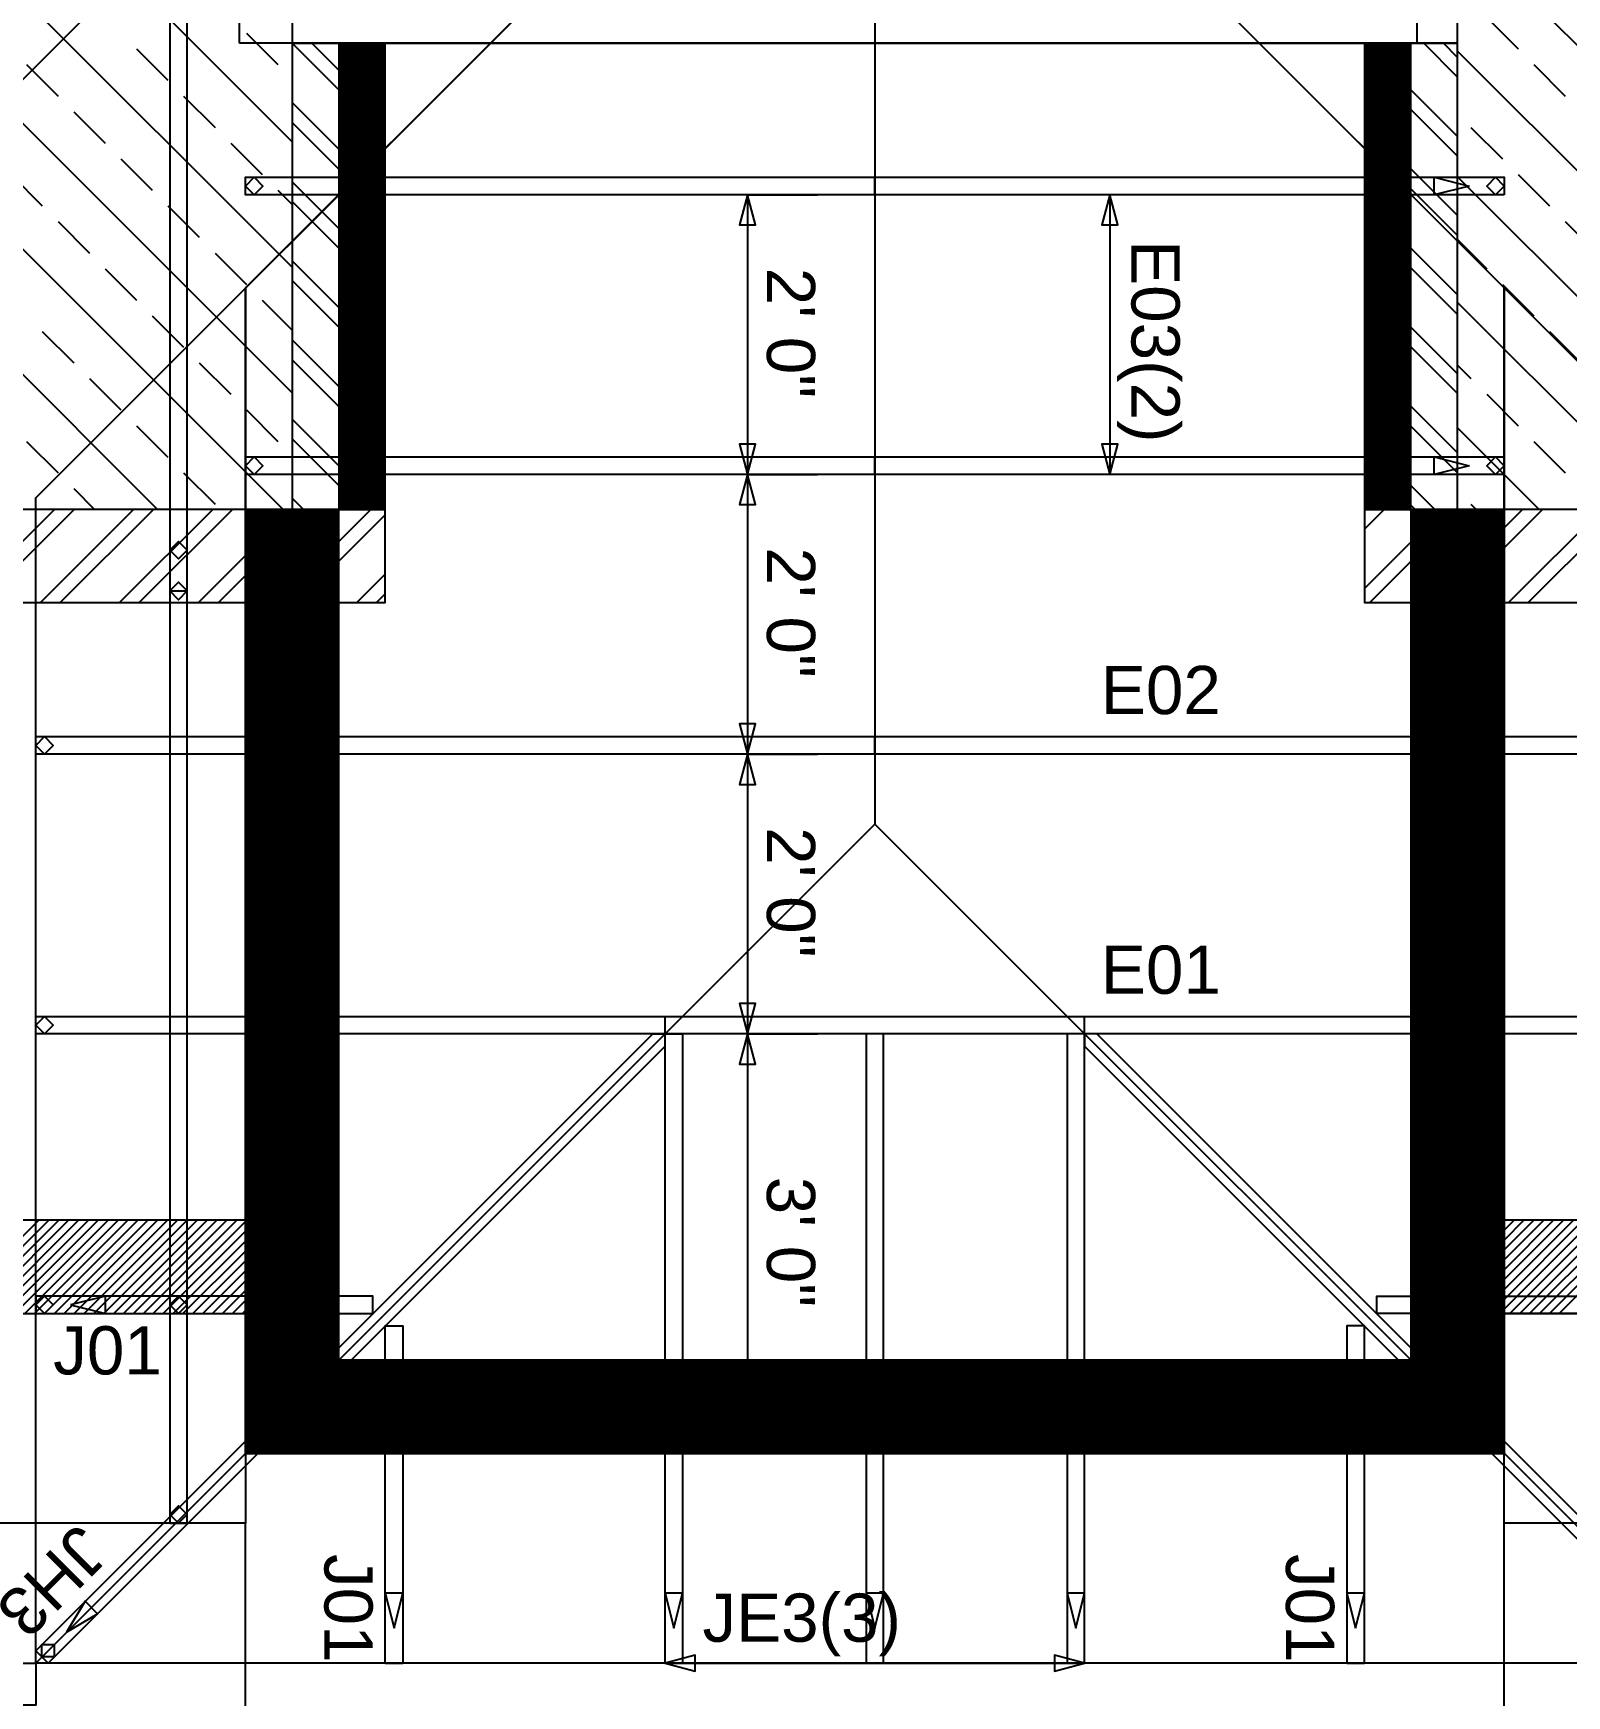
# Model space of a CAD drawing. Header units: inches. Extents: x -25328 to 8149, y -5530 to 4336.
# Drawn here: x 1346.8 to 1478.4, y 2535.3 to 2677.9 of the extents above; entities that cross this region are included whole.
import ezdxf

# ---------------------------------------------------------------- set-up
doc = ezdxf.new("R2010")
doc.units = ezdxf.units.IN
doc.header["$LTSCALE"] = 16
doc.header["$MEASUREMENT"] = 0
for name, color, linetype in [('1st_Floor_Labels_Engineering_Mem', 7, 'CONTINUOUS'), ('1st_Floor_Objects_Dimensions', 7, 'CONTINUOUS'), ('1st_Floor_Objects_Non-Associativ', 7, 'CONTINUOUS'), ('1st_Floor_Objects_Planes', 7, 'CONTINUOUS'), ('1st_Floor_Objects_Roof_Framing', 40, 'CONTINUOUS'), ('1st_Floor_Objects_Roof_Truss', 40, 'CONTINUOUS'), ('1st_Floor_Objects_Roof_Truss_Pro', 7, 'CONTINUOUS'), ('1st_Floor_Objects_Walls', 7, 'CONTINUOUS')]:
    doc.layers.add(name, color=color, linetype=linetype)
doc.styles.add('ARIAL', font='arial.ttf', dxfattribs={"height": 13.333333})

msp = doc.modelspace()

# ---------------------------------------------------------------- linework, layer by layer
at = {"layer": '1st_Floor_Labels_Engineering_Mem', "color": 7}
for p, q in [((1439.21767894, 2664.08615618), (1439.21767894, 2640.08615618)), ((1401.05625621, 2538.08615618), (1437.05634776, 2538.08617907))]:
    msp.add_line(p, q, dxfattribs=at)
for points in [[(1439.21767894, 2664.08615618), (1438.52315989, 2661.4942525), (1439.91219798, 2661.4942525), (1439.21767894, 2664.08615618)], [(1439.21767894, 2640.08615618), (1439.91219798, 2642.67805987), (1438.52315989, 2642.67805987), (1439.21767894, 2640.08615618)], [(1401.05625621, 2538.08615618), (1403.64815989, 2537.39166003), (1403.64815989, 2538.78065234), (1401.05625621, 2538.08615618)], [(1437.05634776, 2538.08617907), (1434.46444407, 2538.78067523), (1434.46444407, 2537.39168292), (1437.05634776, 2538.08617907)]]:
    msp.add_lwpolyline(points, close=True, dxfattribs=at).dxf.unprotected_set("ltscale", 0)
at = {"layer": '1st_Floor_Objects_Dimensions', "color": 7}
for p, q in [((1408.1250886, 2664.08615618), (1402.1250886, 2664.08615618)), ((1408.1250886, 2664.08615618), (1414.1250886, 2664.08615618)), ((1408.1250886, 2664.08615618), (1408.1250886, 2640.08615618)), ((1408.1250886, 2640.08615618), (1402.1250886, 2640.08615618)), ((1408.1250886, 2640.08615618), (1402.1250886, 2640.08615618)), ((1408.1250886, 2640.08615618), (1414.1250886, 2640.08615618)), ((1408.1250886, 2640.08615618), (1408.1250886, 2616.08615618)), ((1408.1250886, 2640.08615618), (1414.1250886, 2640.08615618)), ((1408.1250886, 2616.08615618), (1402.1250886, 2616.08615618)), ((1408.1250886, 2616.08615618), (1402.1250886, 2616.08615618)), ((1408.1250886, 2616.08615618), (1414.1250886, 2616.08615618)), ((1408.1250886, 2616.08615618), (1408.1250886, 2592.08615618)), ((1408.1250886, 2616.08615618), (1414.1250886, 2616.08615618)), ((1408.1250886, 2592.08615618), (1402.1250886, 2592.08615618)), ((1408.1250886, 2592.08615618), (1402.1250886, 2592.08615618)), ((1408.1250886, 2592.08615618), (1414.12504283, 2592.08615618)), ((1408.1250886, 2592.08615618), (1408.1250886, 2556.08615618)), ((1408.1250886, 2592.08615618), (1414.1250886, 2592.08615618)), ((1408.1250886, 2556.08615618), (1402.1250886, 2556.08615618)), ((1408.1250886, 2556.08615618), (1414.12504283, 2556.08615618)), ((1365.05634776, 2479.05775958), (1365.05634776, 2550.08615618)), ((1365.05634776, 2479.05775958), (1365.05634776, 2550.08615618)), ((1473.05634776, 2479.05775958), (1473.05634776, 2550.08615618)), ((1473.05634776, 2479.05775958), (1473.05634776, 2550.08615618))]:
    msp.add_line(p, q, dxfattribs=at)
for points in [[(1408.1250886, 2664.08615618), (1407.43056956, 2661.4942525), (1408.81960765, 2661.4942525), (1408.1250886, 2664.08615618)], [(1408.1250886, 2640.08615618), (1408.81960765, 2642.67805987), (1407.43056956, 2642.67805987), (1408.1250886, 2640.08615618)], [(1408.1250886, 2640.08615618), (1407.43056956, 2637.4942525), (1408.81960765, 2637.4942525), (1408.1250886, 2640.08615618)], [(1408.1250886, 2616.08615618), (1408.81960765, 2618.67805987), (1407.43056956, 2618.67805987), (1408.1250886, 2616.08615618)], [(1408.1250886, 2616.08615618), (1407.43056956, 2613.4942525), (1408.81960765, 2613.4942525), (1408.1250886, 2616.08615618)], [(1408.1250886, 2592.08615618), (1408.81960765, 2594.67805987), (1407.43056956, 2594.67805987), (1408.1250886, 2592.08615618)], [(1408.1250886, 2592.08615618), (1407.43056956, 2589.4942525), (1408.81960765, 2589.4942525), (1408.1250886, 2592.08615618)], [(1408.1250886, 2556.08615618), (1408.81960765, 2558.67805987), (1407.43056956, 2558.67805987), (1408.1250886, 2556.08615618)]]:
    msp.add_lwpolyline(points, close=True, dxfattribs=at).dxf.unprotected_set("ltscale", 0)
at = {"layer": '1st_Floor_Objects_Non-Associativ', "color": 7}
for p, q in [((1344.99856273, 2692.69693499), (1369.05628672, 2668.63921099)), ((1469.05631724, 2687.1786397), (1519.14893809, 2637.08597308)), ((1344.99856273, 2681.92072039), (1369.05628672, 2657.86299639)), ((1471.55419627, 2679.29256182), (1474.24827281, 2676.59848528)), ((1365.13755503, 2677.94614153), (1367.83163157, 2675.252065)), ((1355.70821849, 2676.59917193), (1358.40229502, 2673.90509539)), ((1469.05627147, 2676.40228778), (1508.37258616, 2637.08601885)), ((1346.27892772, 2675.25215655), (1348.97300425, 2672.55808001)), ((1475.59533397, 2675.25142413), (1478.2894105, 2672.55734759)), ((1359.74935618, 2672.55803424), (1362.44343272, 2669.8639577)), ((1344.99856273, 2671.14432269), (1369.05628672, 2647.08659869)), ((1350.32006541, 2671.21101885), (1353.01414195, 2668.51694232)), ((1470.20713511, 2669.86322528), (1472.90121165, 2667.16914874)), ((1363.79049388, 2668.51689654), (1366.48457042, 2665.82282)), ((1354.36120311, 2667.16988116), (1357.05527964, 2664.47580462)), ((1344.99856273, 2665.75621539), (1347.6259431, 2663.12883502)), ((1469.05631724, 2665.62598162), (1497.59628001, 2637.08601885)), ((1474.24827281, 2665.82208758), (1476.94234935, 2663.12801104)), ((1367.83163157, 2664.47575884), (1369.05628672, 2663.25110369)), ((1342.66511241, 2662.70155841), (1368.28051463, 2637.08615618)), ((1358.4023408, 2663.12874346), (1361.09641734, 2660.43466693)), ((1348.97300425, 2661.78177386), (1351.66708079, 2659.08769732)), ((1478.2894105, 2661.78094988), (1480.98348704, 2659.08687335)), ((1334.55619517, 2660.03407794), (1357.50411692, 2637.08615618)), ((1469.05631724, 2660.23782855), (1471.55415049, 2657.73999529)), ((1353.01414195, 2657.74063616), (1355.70821849, 2655.04655963)), ((1362.4434785, 2659.08760577), (1365.13755503, 2656.39352923)), ((1472.90121165, 2656.39293414), (1475.59528819, 2653.6988576)), ((1366.48461619, 2655.04646807), (1369.05628672, 2652.47479754)), ((1357.05527964, 2653.69949847), (1359.74935618, 2651.00542193)), ((1469.05631724, 2654.84962969), (1486.81988231, 2637.08606463)), ((1347.6259431, 2652.35252886), (1350.32001963, 2649.65845233)), ((1476.94234935, 2652.35179644), (1479.63642588, 2649.6577199)), ((1361.09641734, 2649.65836077), (1363.79049388, 2646.96428424)), ((1469.05631724, 2649.46152239), (1470.20713511, 2648.31070452)), ((1351.66708079, 2648.31139117), (1354.36115733, 2645.61731463)), ((1471.55419627, 2646.96364337), (1474.24827281, 2644.26956683)), ((1365.13755503, 2645.61722308), (1367.83163157, 2642.92314654)), ((1355.70821849, 2644.27025347), (1358.40229502, 2641.57617694)), ((1469.05631724, 2644.07341509), (1476.04357615, 2637.08611041)), ((1346.27892772, 2642.92323809), (1348.97300425, 2640.22916155)), ((1475.59533397, 2642.92250567), (1478.2894105, 2640.22842913)), ((1359.74935618, 2640.22911578), (1362.44343272, 2637.53503924)), ((1350.32006541, 2638.8821004), (1352.11600962, 2637.08615618)), ((1470.20713511, 2637.53439837), (1470.65542308, 2637.08611041))]:
    msp.add_line(p, q, dxfattribs=at)
msp.add_lwpolyline([(1572.52546397, 2637.08588153), (1469.05631724, 2637.08611041), (1469.05631724, 2783.08598834), (1371.47936717, 2783.08598834), (1369.05628672, 2779.08604937), (1369.05628672, 2637.08615618), (1334.55619517, 2637.08615618), (1334.55619517, 2662.70155841), (1344.99856273, 2662.70155841), (1344.99856273, 2753.1842702), (1266.51617137, 2753.1842702), (1266.51617137, 2662.70155841), (1334.55619517, 2662.70155841), (1334.55619517, 2637.0859273), (1242.55608836, 2637.08638507), (1242.55608836, 2779.08604937), (1296.55613414, 2779.08604937), (1296.55604258, 3057.0859273)], dxfattribs=at).dxf.unprotected_set("ltscale", 0)
at = {"layer": '1st_Floor_Objects_Planes', "color": 7}
for p, q in [((1364.5563325, 2677.08591204), (1364.5563325, 2828.58632403)), ((1465.55675975, 2828.58632403), (1465.55680552, 2677.08586627)), ((1465.55680552, 2677.08586627), (1364.5563325, 2677.08591204)), ((1365.05634776, 2556.08643084), (1365.05634776, 2656.08636981)), ((1473.05634776, 2656.0861867), (1473.05634776, 2556.08615618)), ((1590.05689708, 2568.08615618), (1473.05634776, 2568.08615618)), ((1473.05639354, 2556.08615618), (1365.05621043, 2556.08615618))]:
    msp.add_line(p, q, dxfattribs=at)
at = {"layer": '1st_Floor_Objects_Planes', "color": 210}
for p, q in [((1469.05631724, 2637.08583575), (1469.05631724, 2783.08598834)), ((1369.05628672, 2779.08604937), (1369.05628672, 2637.0859273)), ((1369.05628672, 2637.0859273), (1242.55608836, 2637.0859273)), ((1572.52546397, 2637.08588153), (1469.05631724, 2637.08583575))]:
    msp.add_line(p, q, dxfattribs=at)
at = {"layer": '1st_Floor_Objects_Planes', "color": 70}
for p, q in [((1222.05619517, 2550.08615618), (1415.05650035, 2743.08655291)), ((1415.05654612, 2743.08646136), (1222.05619517, 2550.08620196)), ((1347.05634776, 2638.08623248), (1419.05634776, 2710.0861867)), ((1419.05630198, 2710.08623248), (1365.05634776, 2656.0861867)), ((1473.05630198, 2656.08623248), (1419.05630198, 2710.08623248)), ((1491.05630198, 2638.0861867), (1419.05630198, 2710.0861867)), ((1419.05630198, 2710.0861867), (1419.05630198, 2610.08615618)), ((1419.05634776, 2710.0861867), (1419.05634776, 2610.08615618)), ((1365.05634776, 2656.0861867), (1365.05634776, 2550.08615618)), ((1473.05634776, 2550.08615618), (1473.05630198, 2656.08623248)), ((1347.05634776, 2538.08622485), (1347.05634776, 2638.08623248)), ((1347.05639354, 2538.08640795), (1347.05639354, 2638.08641558)), ((1347.05630198, 2538.08615618), (1419.05630198, 2610.08620196)), ((1419.05634776, 2610.08615618), (1347.05634776, 2538.08622485)), ((1419.05630198, 2610.08620196), (1491.05634776, 2538.08615618)), ((1419.05630198, 2610.08615618), (1491.05630198, 2538.08617907)), ((1365.05634776, 2550.08615618), (1222.05619517, 2550.08615618)), ((1608.05687419, 2550.08615618), (1473.05634776, 2550.08615618)), ((1608.05687419, 2550.08615618), (1473.05634776, 2550.08615618)), ((1491.05634776, 2538.08617907), (1347.05616465, 2538.08617907)), ((1491.05634776, 2538.08615618), (1347.05630198, 2538.08615618))]:
    msp.add_line(p, q, dxfattribs=at)
at = {"layer": '1st_Floor_Objects_Roof_Framing', "color": 40}
for points in [[(1365.05634776, 2664.83615618), (1365.80634776, 2665.58615618), (1366.55634776, 2664.83615618), (1365.80634776, 2664.08615618)], [(1375.0563325, 2665.58615618), (1374.3063325, 2664.83615618), (1375.0563325, 2664.08615618), (1375.8063325, 2664.83615618)], [(1463.05631724, 2665.58615618), (1462.30631724, 2664.83615618), (1463.05631724, 2664.08615618), (1463.80631724, 2664.83615618)], [(1470.05625621, 2664.83615618), (1467.05625621, 2664.08615618), (1467.05625621, 2665.58615618)], [(1473.05625621, 2664.83615618), (1472.30625621, 2665.58615618), (1471.55625621, 2664.83615618), (1472.30625621, 2664.08615618)], [(1365.05634776, 2640.83615618), (1365.80634776, 2641.58615618), (1366.55634776, 2640.83615618), (1365.80634776, 2640.08615618)], [(1375.0563325, 2641.58615618), (1374.3063325, 2640.83615618), (1375.0563325, 2640.08615618), (1375.8063325, 2640.83615618)], [(1463.05631724, 2641.58615618), (1462.30631724, 2640.83615618), (1463.05631724, 2640.08615618), (1463.80631724, 2640.83615618)], [(1470.05630198, 2640.83615618), (1467.05630198, 2640.08615618), (1467.05630198, 2641.58615618)], [(1473.05630198, 2640.83615618), (1472.30630198, 2641.58615618), (1471.55630198, 2640.83615618), (1472.30630198, 2640.08615618)], [(1358.55624095, 2633.58591204), (1359.30624095, 2634.33591204), (1360.05624095, 2633.58591204), (1359.30624095, 2632.83591204)], [(1358.55624095, 2630.08589678), (1359.30624095, 2630.83589678), (1360.05624095, 2630.08589678), (1359.30624095, 2629.33589678)], [(1347.05639354, 2616.83615618), (1347.80639354, 2617.58615618), (1348.55639354, 2616.83615618), (1347.80639354, 2616.08615618)], [(1365.05634776, 2616.83615618), (1365.80634776, 2617.58615618), (1366.55634776, 2616.83615618), (1365.80634776, 2616.08615618)], [(1473.05634776, 2616.83615618), (1472.30634776, 2617.58615618), (1471.55634776, 2616.83615618), (1472.30634776, 2616.08615618)], [(1347.05639354, 2592.83615618), (1347.80639354, 2593.58615618), (1348.55639354, 2592.83615618), (1347.80639354, 2592.08615618)], [(1347.05639354, 2568.83615618), (1347.80639354, 2569.58615618), (1348.55639354, 2568.83615618), (1347.80639354, 2568.08615618)], [(1350.05639354, 2568.83615618), (1353.05639354, 2568.08615618), (1353.05639354, 2569.58615618)], [(1359.30624095, 2568.08615618), (1358.55624095, 2568.83615618), (1359.30624095, 2569.58615618), (1360.05624095, 2568.83615618)], [(1359.30624095, 2550.08615618), (1358.55624095, 2550.83615618), (1359.30624095, 2551.58615618), (1360.05624095, 2550.83615618)], [(1377.80634776, 2541.08617907), (1378.55634776, 2544.08617907), (1377.05634776, 2544.08617907)], [(1401.80625621, 2541.08617907), (1402.55625621, 2544.08617907), (1401.05625621, 2544.08617907)], [(1419.05630198, 2541.08617907), (1419.80630198, 2544.08617907), (1418.30630198, 2544.08617907)], [(1436.30634776, 2541.08617907), (1437.05634776, 2544.08617907), (1435.55634776, 2544.08617907)], [(1460.30634776, 2541.08617907), (1461.05634776, 2544.08617907), (1459.55634776, 2544.08617907)], [(1349.70808116, 2540.73802691), (1352.359723, 2542.32905322), (1351.2990388, 2543.38973742)], [(1347.58666697, 2538.61670428), (1347.58666697, 2539.67734271), (1348.6473054, 2539.67729693), (1348.64735118, 2538.6166585)], [(1347.05634776, 2538.08615618), (1347.05634776, 2534.48616534), (1343.45635691, 2534.48616534), (1343.45635691, 2538.08615618)]]:
    msp.add_lwpolyline(points, close=True, dxfattribs=at).dxf.unprotected_set("ltscale", 0)
at = {"layer": '1st_Floor_Objects_Roof_Truss', "color": 40}
for p, q in [((1365.05634776, 2664.08615618), (1365.05634776, 2665.58615618)), ((1419.05634776, 2664.08615618), (1419.05634776, 2665.58615618)), ((1419.05634776, 2664.08615618), (1419.05634776, 2665.58615618)), ((1365.05634776, 2640.08615618), (1365.05634776, 2641.58615618)), ((1419.05634776, 2640.08615618), (1419.05634776, 2641.58615618)), ((1419.05634776, 2640.08615618), (1419.05634776, 2641.58615618)), ((1358.55624095, 2630.08589678), (1360.05624095, 2630.08589678)), ((1358.55624095, 2630.08589678), (1360.05624095, 2630.08589678)), ((1358.55624095, 2630.08589678), (1360.05624095, 2630.08589678)), ((1358.55624095, 2630.08589678), (1360.05624095, 2630.08589678)), ((1365.05634776, 2616.08615618), (1365.05634776, 2617.58615618)), ((1419.05634776, 2616.08615618), (1419.05634776, 2617.58615618)), ((1419.05634776, 2616.08615618), (1419.05634776, 2617.58615618)), ((1365.05634776, 2592.08615618), (1365.05634776, 2593.58615618)), ((1401.05634776, 2592.08615618), (1401.05634776, 2593.58615618)), ((1401.05634776, 2592.08615618), (1401.05634776, 2593.58615618)), ((1437.05634776, 2592.08615618), (1437.05634776, 2593.58615618)), ((1437.05634776, 2592.08615618), (1437.05634776, 2593.58615618)), ((1473.05634776, 2592.08615618), (1473.05634776, 2593.58615618)), ((1399.99552623, 2592.08615618), (1401.05625621, 2592.08615618)), ((1399.99552623, 2592.08615618), (1401.05625621, 2592.08615618)), ((1401.05625621, 2591.02560931), (1401.05625621, 2592.08615618)), ((1401.05625621, 2591.02560931), (1401.05625621, 2592.08615618)), ((1401.05625621, 2592.08615618), (1402.55625621, 2592.08615618)), ((1401.05625621, 2592.08615618), (1402.55625621, 2592.08615618)), ((1419.80630198, 2592.08615618), (1418.30630198, 2592.08615618)), ((1419.80630198, 2592.08615618), (1418.30630198, 2592.08615618)), ((1437.05634776, 2592.08615618), (1435.55634776, 2592.08615618)), ((1437.05634776, 2592.08615618), (1435.55634776, 2592.08615618)), ((1438.11707774, 2592.08615618), (1437.05634776, 2592.08615618)), ((1437.05634776, 2591.02551776), (1437.05634776, 2592.08615618)), ((1438.11707774, 2592.08615618), (1437.05634776, 2592.08615618)), ((1437.05634776, 2591.02551776), (1437.05634776, 2592.08615618)), ((1358.55624095, 2568.08615618), (1360.05624095, 2568.08615618)), ((1366.11694041, 2556.08624774), (1365.05630198, 2557.14688616)), ((1473.05639354, 2557.14674883), (1471.99575511, 2556.08611041)), ((1401.05625621, 2556.08615618), (1402.55625621, 2556.08615618)), ((1419.80630198, 2556.08615618), (1418.30630198, 2556.08615618)), ((1437.05634776, 2556.08615618), (1435.55634776, 2556.08615618)), ((1348.11703196, 2538.08629351), (1347.05639354, 2539.14695483)), ((1401.05625621, 2538.08617907), (1402.55625621, 2538.08617907)), ((1419.80630198, 2538.08617907), (1418.30630198, 2538.08617907)), ((1437.05634776, 2538.08617907), (1435.55634776, 2538.08617907))]:
    msp.add_line(p, q, dxfattribs=at)
for points in [[(1358.55624095, 3065.08589678), (1358.55624095, 2550.08615618), (1359.30624095, 2550.08615618), (1360.05624095, 2550.08615618), (1360.05624095, 3065.08589678), (1359.30624095, 3065.08589678)], [(1473.05625621, 2664.08615618), (1365.05634776, 2664.08615618), (1365.05634776, 2664.83615618), (1365.05634776, 2665.58615618), (1473.05625621, 2665.58615618), (1473.05625621, 2664.83615618)], [(1473.05630198, 2640.08615618), (1365.05634776, 2640.08615618), (1365.05634776, 2640.83615618), (1365.05634776, 2641.58615618), (1473.05630198, 2641.58615618), (1473.05630198, 2640.83615618)], [(1491.05634776, 2616.08615618), (1347.05639354, 2616.08615618), (1347.05639354, 2616.83615618), (1347.05639354, 2617.58615618), (1491.05634776, 2617.58615618), (1491.05634776, 2616.83615618)], [(1491.05634776, 2592.08615618), (1347.05639354, 2592.08615618), (1347.05639354, 2592.83615618), (1347.05639354, 2593.58615618), (1491.05634776, 2593.58615618), (1491.05634776, 2592.83615618)], [(1348.11712352, 2538.08633929), (1401.05625621, 2591.02560931), (1401.05625621, 2592.08615618), (1399.99552623, 2592.08615618), (1347.05643931, 2539.14702349), (1347.5868043, 2538.6166585)], [(1401.05625621, 2538.08617907), (1401.05625621, 2592.08615618), (1401.80625621, 2592.08615618), (1402.55625621, 2592.08615618), (1402.55625621, 2538.08617907), (1401.80625621, 2538.08617907)], [(1419.80630198, 2538.08617907), (1419.80630198, 2592.08615618), (1419.05630198, 2592.08615618), (1418.30630198, 2592.08615618), (1418.30630198, 2538.08617907), (1419.05630198, 2538.08617907)], [(1437.05634776, 2538.08617907), (1437.05634776, 2592.08615618), (1436.30634776, 2592.08615618), (1435.55634776, 2592.08615618), (1435.55634776, 2538.08617907), (1436.30634776, 2538.08617907)], [(1491.05639354, 2539.14674883), (1438.11707774, 2592.08615618), (1437.05634776, 2592.08615618), (1437.05634776, 2591.02556353), (1489.99575511, 2538.08611041), (1490.52607432, 2538.61642962)]]:
    msp.add_lwpolyline(points, close=True, dxfattribs=at).dxf.unprotected_set("ltscale", 0)
at = {"layer": '1st_Floor_Objects_Roof_Truss_Pro', "color": 7}
for p, q in [((1347.05639354, 2568.08615618), (1347.05639354, 2569.58615618)), ((1365.05634776, 2568.08615618), (1365.05634776, 2569.58615618)), ((1375.995572, 2568.08615618), (1375.995572, 2569.58615618)), ((1375.995572, 2568.08615618), (1375.995572, 2569.58615618)), ((1462.11698619, 2568.08615618), (1462.11698619, 2569.58615618)), ((1462.11698619, 2568.08615618), (1462.11698619, 2569.58615618)), ((1473.05634776, 2568.08615618), (1473.05634776, 2569.58615618)), ((1377.05634776, 2567.02565508), (1378.55634776, 2567.02565508)), ((1377.05634776, 2567.02565508), (1378.55634776, 2567.02565508)), ((1461.05634776, 2567.02556353), (1459.55634776, 2567.02556353)), ((1461.05634776, 2567.02556353), (1459.55634776, 2567.02556353)), ((1377.05634776, 2556.08615618), (1378.55634776, 2556.08615618)), ((1461.05634776, 2556.08615618), (1459.55634776, 2556.08615618)), ((1377.05634776, 2538.08617907), (1378.55634776, 2538.08617907)), ((1461.05634776, 2538.08617907), (1459.55634776, 2538.08617907))]:
    msp.add_line(p, q, dxfattribs=at)
for points in [[(1347.05639354, 2568.08615618), (1375.995572, 2568.08615618), (1375.995572, 2568.83615618), (1375.995572, 2569.58615618), (1347.05639354, 2569.58615618), (1347.05639354, 2568.83615618)], [(1491.05634776, 2568.08615618), (1462.11698619, 2568.08615618), (1462.11698619, 2568.83615618), (1462.11698619, 2569.58615618), (1491.05634776, 2569.58615618), (1491.05634776, 2568.83615618)], [(1377.05634776, 2538.08617907), (1377.05634776, 2567.02565508), (1377.80634776, 2567.02565508), (1378.55634776, 2567.02565508), (1378.55634776, 2538.08617907), (1377.80634776, 2538.08617907)], [(1461.05634776, 2538.08617907), (1461.05634776, 2567.02556353), (1460.30634776, 2567.02556353), (1459.55634776, 2567.02556353), (1459.55634776, 2538.08617907), (1460.30634776, 2538.08617907)]]:
    msp.add_lwpolyline(points, close=True, dxfattribs=at).dxf.unprotected_set("ltscale", 0)
at = {"layer": '1st_Floor_Objects_Walls', "color": 7}
for p, q in [((1369.05628672, 2677.0861867), (1369.05656138, 2677.08591204)), ((1369.05656138, 2677.08591204), (1377.05630198, 2669.08617144)), ((1370.75358287, 2677.08591204), (1377.05630198, 2670.78319293)), ((1373.05631724, 2677.08591204), (1373.05631724, 2637.08615618)), ((1373.1762971, 2677.08591204), (1373.1762971, 2637.08615618)), ((1373.29627696, 2677.08591204), (1373.29627696, 2637.08615618)), ((1373.41625682, 2677.08591204), (1373.41625682, 2637.08615618)), ((1373.53623668, 2677.08591204), (1373.53623668, 2637.08615618)), ((1373.65621653, 2677.08591204), (1373.65621653, 2637.08615618)), ((1373.77619639, 2677.08591204), (1373.77619639, 2637.08615618)), ((1373.89617625, 2677.08591204), (1373.89617625, 2637.08615618)), ((1374.01615611, 2677.08591204), (1374.01615611, 2637.08615618)), ((1374.13613597, 2677.08591204), (1374.13613597, 2637.08615618)), ((1374.25611583, 2677.08591204), (1374.25611583, 2637.08615618)), ((1374.37609568, 2677.08591204), (1374.37609568, 2637.08615618)), ((1374.49607554, 2677.08591204), (1374.49607554, 2637.08615618)), ((1374.6160554, 2677.08591204), (1374.6160554, 2637.08615618)), ((1374.73603526, 2677.08591204), (1374.73603526, 2637.08615618)), ((1374.85601512, 2677.08591204), (1374.85601512, 2637.08615618)), ((1374.97599498, 2677.08591204), (1374.97599498, 2637.08615618)), ((1375.09597483, 2677.08591204), (1375.09597483, 2637.08615618)), ((1375.21595469, 2677.08591204), (1375.21595469, 2637.08615618)), ((1375.33593455, 2677.08591204), (1375.33593455, 2637.08615618)), ((1375.45591441, 2677.08591204), (1375.45591441, 2637.08615618)), ((1375.57589427, 2677.08591204), (1375.57589427, 2637.08615618)), ((1375.69587413, 2677.08591204), (1375.69587413, 2637.08615618)), ((1375.81585398, 2677.08591204), (1375.81585398, 2637.08615618)), ((1375.84483043, 2677.08591204), (1377.05630198, 2675.87444049)), ((1375.93583384, 2677.08591204), (1375.93583384, 2637.08615618)), ((1376.0558137, 2677.08591204), (1376.0558137, 2637.08615618)), ((1376.17579356, 2677.08591204), (1376.17579356, 2637.08615618)), ((1376.29577342, 2677.08591204), (1376.29577342, 2637.08615618)), ((1376.41575328, 2677.08591204), (1376.41575328, 2637.08615618)), ((1376.53573314, 2677.08591204), (1376.53573314, 2637.08615618)), ((1376.65571299, 2677.08591204), (1376.65571299, 2637.08615618)), ((1376.77569285, 2677.08591204), (1376.77569285, 2637.08615618)), ((1376.89567271, 2677.08591204), (1376.89567271, 2637.08615618)), ((1377.01565257, 2677.08591204), (1377.01565257, 2637.08615618)), ((1461.05657664, 2677.08586627), (1461.05630198, 2677.08614092)), ((1461.05630198, 2677.08586627), (1461.05630198, 2637.08588153)), ((1469.05631724, 2669.08612567), (1461.05657664, 2677.08586627)), ((1461.17628184, 2677.08586627), (1461.17628184, 2637.08588153)), ((1461.2962617, 2677.08586627), (1461.2962617, 2637.08588153)), ((1461.41624156, 2677.08586627), (1461.41624156, 2637.08588153)), ((1461.53622142, 2677.08586627), (1461.53622142, 2637.08588153)), ((1461.65620127, 2677.08586627), (1461.65620127, 2637.08588153)), ((1461.77618113, 2677.08586627), (1461.77618113, 2637.08588153)), ((1461.89616099, 2677.08586627), (1461.89616099, 2637.08588153)), ((1462.01614085, 2677.08586627), (1462.01614085, 2637.08588153)), ((1462.13612071, 2677.08586627), (1462.13612071, 2637.08588153)), ((1462.25610057, 2677.08586627), (1462.25610057, 2637.08588153)), ((1462.37608043, 2677.08586627), (1462.37608043, 2637.08588153)), ((1462.49606028, 2677.08586627), (1462.49606028, 2637.08588153)), ((1462.61604014, 2677.08586627), (1462.61604014, 2637.08588153)), ((1462.73602, 2677.08586627), (1462.73602, 2637.08588153)), ((1462.85599986, 2677.08586627), (1462.85599986, 2637.08588153)), ((1462.97597972, 2677.08586627), (1462.97597972, 2637.08588153)), ((1463.09595958, 2677.08586627), (1463.09595958, 2637.08588153)), ((1463.21593943, 2677.08586627), (1463.21593943, 2637.08588153)), ((1463.33591929, 2677.08586627), (1463.33591929, 2637.08588153)), ((1463.45589915, 2677.08586627), (1463.45589915, 2637.08588153)), ((1463.57587901, 2677.08586627), (1463.57587901, 2637.08588153)), ((1463.69585887, 2677.08586627), (1463.69585887, 2637.08588153)), ((1463.81583873, 2677.08586627), (1463.81583873, 2637.08588153)), ((1463.93581858, 2677.08586627), (1463.93581858, 2637.08588153)), ((1464.05579844, 2677.08586627), (1464.05579844, 2637.08588153)), ((1464.1757783, 2677.08586627), (1464.1757783, 2637.08588153)), ((1464.29575816, 2677.08586627), (1464.29575816, 2637.08588153)), ((1464.41573802, 2677.08586627), (1464.41573802, 2637.08588153)), ((1464.53571788, 2677.08586627), (1464.53571788, 2637.08588153)), ((1464.65569773, 2677.08586627), (1464.65569773, 2637.08588153)), ((1464.77567759, 2677.08586627), (1464.77567759, 2637.08588153)), ((1464.89565745, 2677.08586627), (1464.89565745, 2637.08588153)), ((1465.01563731, 2677.08586627), (1465.01563731, 2637.08588153)), ((1469.05631724, 2674.17737322), (1466.1478242, 2677.08586627)), ((1469.05631724, 2675.87439471), (1467.84484568, 2677.08586627)), ((1469.05631724, 2667.38910418), (1461.05630198, 2675.38911944)), ((1369.05628672, 2671.99493914), (1377.05630198, 2663.99492388)), ((1369.05628672, 2670.29791766), (1377.05630198, 2662.2979024)), ((1469.05631724, 2662.29785662), (1461.05630198, 2670.29787188)), ((1469.05631724, 2660.60083514), (1461.05630198, 2668.6008504)), ((1369.05628672, 2665.2066701), (1377.05630198, 2657.20665484)), ((1369.05628672, 2663.50964862), (1377.05630198, 2655.50963336)), ((1469.05631724, 2655.50958758), (1461.05630198, 2663.50960284)), ((1469.05631724, 2653.8125661), (1461.05630198, 2661.81258135)), ((1369.05628672, 2658.41840106), (1377.05630198, 2650.4183858)), ((1369.05628672, 2656.72137957), (1377.05630198, 2648.72136431)), ((1469.05631724, 2648.72131854), (1461.05630198, 2656.7213338)), ((1469.05631724, 2647.02429705), (1461.05630198, 2655.02431231)), ((1369.05628672, 2651.63013201), (1377.05630198, 2643.63011675)), ((1369.05628672, 2649.93311053), (1377.05630198, 2641.93309527)), ((1469.05631724, 2641.93304949), (1461.05630198, 2649.93306475)), ((1469.05631724, 2640.23602801), (1461.05630198, 2648.23604327)), ((1369.05628672, 2644.84186297), (1376.81199351, 2637.08615618)), ((1369.05628672, 2643.14484149), (1375.11497203, 2637.08615618)), ((1467.11498729, 2637.08611041), (1461.05630198, 2643.14479571)), ((1465.4179658, 2637.08611041), (1461.05630198, 2641.44777423)), ((1369.05628672, 2638.05359393), (1370.02372447, 2637.08615618)), ((1348.6691865, 2637.0859273), (1340.66917125, 2629.08591204)), ((1350.36620799, 2637.0859273), (1342.36619273, 2629.08591204)), ((1355.45740977, 2637.0859273), (1347.45739451, 2629.08591204)), ((1357.15447703, 2637.0859273), (1349.15446177, 2629.08591204)), ((1362.24572459, 2637.0859273), (1354.24570933, 2629.08591204)), ((1363.94274607, 2637.0859273), (1355.94273082, 2629.08591204)), ((1369.03399363, 2637.0859273), (1361.03397837, 2629.08591204)), ((1370.73101512, 2637.0859273), (1362.73099986, 2629.08591204)), ((1365.05634776, 2564.08640032), (1365.05634776, 2637.0859273)), ((1365.17632762, 2564.08640032), (1365.17632762, 2637.0859273)), ((1365.29630748, 2564.08640032), (1365.29630748, 2637.0859273)), ((1365.41628733, 2564.08640032), (1365.41628733, 2637.0859273)), ((1365.53626719, 2564.08640032), (1365.53626719, 2637.0859273)), ((1365.65624705, 2564.08640032), (1365.65624705, 2637.0859273)), ((1365.77622691, 2564.08640032), (1365.77622691, 2637.0859273)), ((1365.89620677, 2564.08640032), (1365.89620677, 2637.0859273)), ((1366.01618663, 2564.08640032), (1366.01618663, 2637.0859273)), ((1366.13616648, 2564.08640032), (1366.13616648, 2637.0859273)), ((1366.25614634, 2564.08640032), (1366.25614634, 2637.0859273)), ((1366.3761262, 2564.08640032), (1366.3761262, 2637.0859273)), ((1366.49610606, 2564.08640032), (1366.49610606, 2637.0859273)), ((1366.61608592, 2564.08640032), (1366.61608592, 2637.0859273)), ((1366.73606578, 2564.08640032), (1366.73606578, 2637.0859273)), ((1366.85604564, 2564.08640032), (1366.85604564, 2637.0859273)), ((1366.97602549, 2564.08640032), (1366.97602549, 2637.0859273)), ((1367.09600535, 2564.08640032), (1367.09600535, 2637.0859273)), ((1367.21598521, 2564.08640032), (1367.21598521, 2637.0859273)), ((1367.33596507, 2564.08640032), (1367.33596507, 2637.0859273)), ((1367.45594493, 2564.08640032), (1367.45594493, 2637.0859273)), ((1367.57592479, 2564.08640032), (1367.57592479, 2637.0859273)), ((1367.69590464, 2564.08640032), (1367.69590464, 2637.0859273)), ((1367.8158845, 2564.08640032), (1367.8158845, 2637.0859273)), ((1375.8222169, 2637.0859273), (1367.82220164, 2629.08591204)), ((1367.93586436, 2564.08640032), (1367.93586436, 2637.0859273)), ((1368.05584422, 2564.08640032), (1368.05584422, 2637.0859273)), ((1368.17582408, 2564.08640032), (1368.17582408, 2637.0859273)), ((1368.29580394, 2564.08640032), (1368.29580394, 2637.0859273)), ((1368.41578379, 2564.08640032), (1368.41578379, 2637.0859273)), ((1368.53576365, 2564.08640032), (1368.53576365, 2637.0859273)), ((1368.65574351, 2564.08640032), (1368.65574351, 2637.0859273)), ((1368.77572337, 2564.08640032), (1368.77572337, 2637.0859273)), ((1368.89570323, 2564.08640032), (1368.89570323, 2637.0859273)), ((1369.01568309, 2564.08640032), (1369.01568309, 2637.0859273)), ((1369.13566294, 2564.08640032), (1369.13566294, 2637.0859273)), ((1369.2556428, 2564.08640032), (1369.2556428, 2637.0859273)), ((1369.37562266, 2564.08640032), (1369.37562266, 2637.0859273)), ((1369.49560252, 2564.08640032), (1369.49560252, 2637.0859273)), ((1377.05630198, 2636.6229909), (1369.51922313, 2629.08591204)), ((1369.61558238, 2564.08640032), (1369.61558238, 2637.0859273)), ((1369.73556224, 2564.08640032), (1369.73556224, 2637.0859273)), ((1369.8555421, 2564.08640032), (1369.8555421, 2637.0859273)), ((1369.97552195, 2564.08640032), (1369.97552195, 2637.0859273)), ((1370.09550181, 2564.08640032), (1370.09550181, 2637.0859273)), ((1370.21548167, 2564.08640032), (1370.21548167, 2637.0859273)), ((1370.33546153, 2564.08640032), (1370.33546153, 2637.0859273)), ((1370.45544139, 2564.08640032), (1370.45544139, 2637.0859273)), ((1370.57542125, 2564.08640032), (1370.57542125, 2637.0859273)), ((1370.6954011, 2564.08640032), (1370.6954011, 2637.0859273)), ((1370.81538096, 2564.08640032), (1370.81538096, 2637.0859273)), ((1370.93536082, 2564.08640032), (1370.93536082, 2637.0859273)), ((1371.05534068, 2564.08640032), (1371.05534068, 2637.0859273)), ((1371.17532054, 2564.08640032), (1371.17532054, 2637.0859273)), ((1371.2953004, 2564.08640032), (1371.2953004, 2637.0859273)), ((1371.41528025, 2564.08640032), (1371.41528025, 2637.0859273)), ((1371.53526011, 2564.08640032), (1371.53526011, 2637.0859273)), ((1371.65523997, 2564.08640032), (1371.65523997, 2637.0859273)), ((1371.77521983, 2564.08640032), (1371.77521983, 2637.0859273)), ((1371.89519969, 2564.08640032), (1371.89519969, 2637.0859273)), ((1372.01517955, 2564.08640032), (1372.01517955, 2637.0859273)), ((1372.1351594, 2564.08640032), (1372.1351594, 2637.0859273)), ((1372.25513926, 2564.08640032), (1372.25513926, 2637.0859273)), ((1372.37511912, 2564.08640032), (1372.37511912, 2637.0859273)), ((1372.49509898, 2564.08640032), (1372.49509898, 2637.0859273)), ((1372.61507884, 2564.08640032), (1372.61507884, 2637.0859273)), ((1372.7350587, 2564.08640032), (1372.7350587, 2637.0859273)), ((1372.85503856, 2564.08640032), (1372.85503856, 2637.0859273)), ((1372.97501841, 2564.08640032), (1372.97501841, 2637.0859273)), ((1467.84452525, 2637.08588153), (1461.05630198, 2630.29765826)), ((1462.75327769, 2637.08588153), (1461.05630198, 2635.38890582)), ((1469.54154673, 2637.08588153), (1461.54153148, 2629.08586627)), ((1465.0563325, 2637.08583575), (1465.0563325, 2564.08635455)), ((1465.17631236, 2637.08583575), (1465.17631236, 2564.08635455)), ((1465.29629222, 2637.08583575), (1465.29629222, 2564.08635455)), ((1465.41627208, 2637.08583575), (1465.41627208, 2564.08635455)), ((1465.53625193, 2637.08583575), (1465.53625193, 2564.08635455)), ((1465.65623179, 2637.08583575), (1465.65623179, 2564.08635455)), ((1465.77621165, 2637.08583575), (1465.77621165, 2564.08635455)), ((1465.89619151, 2637.08583575), (1465.89619151, 2564.08635455)), ((1466.01617137, 2637.08583575), (1466.01617137, 2564.08635455)), ((1466.13615123, 2637.08583575), (1466.13615123, 2564.08635455)), ((1466.25613108, 2637.08583575), (1466.25613108, 2564.08635455)), ((1466.37611094, 2637.08583575), (1466.37611094, 2564.08635455)), ((1466.4960908, 2637.08583575), (1466.4960908, 2564.08635455)), ((1466.61607066, 2637.08583575), (1466.61607066, 2564.08635455)), ((1474.63279429, 2637.08588153), (1466.63277903, 2629.08586627)), ((1466.73605052, 2637.08583575), (1466.73605052, 2564.08635455)), ((1466.85603038, 2637.08583575), (1466.85603038, 2564.08635455)), ((1466.97601023, 2637.08583575), (1466.97601023, 2564.08635455)), ((1467.09599009, 2637.08583575), (1467.09599009, 2564.08635455)), ((1467.21596995, 2637.08583575), (1467.21596995, 2564.08635455)), ((1467.33594981, 2637.08583575), (1467.33594981, 2564.08635455)), ((1467.45592967, 2637.08583575), (1467.45592967, 2564.08635455)), ((1467.57590953, 2637.08583575), (1467.57590953, 2564.08635455)), ((1467.69588939, 2637.08583575), (1467.69588939, 2564.08635455)), ((1467.81586924, 2637.08583575), (1467.81586924, 2564.08635455)), ((1467.9358491, 2637.08583575), (1467.9358491, 2564.08635455)), ((1468.05582896, 2637.08583575), (1468.05582896, 2564.08635455)), ((1468.17580882, 2637.08583575), (1468.17580882, 2564.08635455)), ((1468.29578868, 2637.08583575), (1468.29578868, 2564.08635455)), ((1476.32986155, 2637.08588153), (1468.32984629, 2629.08586627)), ((1468.41576854, 2637.08583575), (1468.41576854, 2564.08635455)), ((1468.53574839, 2637.08583575), (1468.53574839, 2564.08635455)), ((1468.65572825, 2637.08583575), (1468.65572825, 2564.08635455)), ((1468.77570811, 2637.08583575), (1468.77570811, 2564.08635455)), ((1468.89568797, 2637.08583575), (1468.89568797, 2564.08635455)), ((1469.01566783, 2637.08583575), (1469.01566783, 2564.08635455)), ((1469.13564769, 2637.08583575), (1469.13564769, 2564.08635455)), ((1469.25562754, 2637.08583575), (1469.25562754, 2564.08635455)), ((1469.3756074, 2637.08583575), (1469.3756074, 2564.08635455)), ((1469.49558726, 2637.08583575), (1469.49558726, 2564.08635455)), ((1469.61556712, 2637.08583575), (1469.61556712, 2564.08635455)), ((1469.73554698, 2637.08583575), (1469.73554698, 2564.08635455)), ((1469.85552684, 2637.08583575), (1469.85552684, 2564.08635455)), ((1469.97550669, 2637.08583575), (1469.97550669, 2564.08635455)), ((1470.09548655, 2637.08583575), (1470.09548655, 2564.08635455)), ((1470.21546641, 2637.08583575), (1470.21546641, 2564.08635455)), ((1470.33544627, 2637.08583575), (1470.33544627, 2564.08640032)), ((1470.45542613, 2637.08583575), (1470.45542613, 2564.08640032)), ((1470.57540599, 2637.08583575), (1470.57540599, 2564.08640032)), ((1470.69538585, 2637.08583575), (1470.69538585, 2564.08640032)), ((1470.8153657, 2637.08583575), (1470.8153657, 2564.08640032)), ((1470.93534556, 2637.08583575), (1470.93534556, 2564.08640032)), ((1471.05532542, 2637.08583575), (1471.05532542, 2564.08640032)), ((1471.17530528, 2637.08583575), (1471.17530528, 2564.08640032)), ((1471.29528514, 2637.08583575), (1471.29528514, 2564.08640032)), ((1471.415265, 2637.08583575), (1471.415265, 2564.08640032)), ((1471.53524485, 2637.08583575), (1471.53524485, 2564.08640032)), ((1471.65522471, 2637.08583575), (1471.65522471, 2564.08640032)), ((1471.77520457, 2637.08583575), (1471.77520457, 2564.08640032)), ((1471.89518443, 2637.08583575), (1471.89518443, 2564.08640032)), ((1472.01516429, 2637.08583575), (1472.01516429, 2564.08640032)), ((1472.13514415, 2637.08583575), (1472.13514415, 2564.08640032)), ((1472.255124, 2637.08583575), (1472.255124, 2564.08640032)), ((1472.37510386, 2637.08583575), (1472.37510386, 2564.08640032)), ((1472.49508372, 2637.08583575), (1472.49508372, 2564.08640032)), ((1472.61506358, 2637.08583575), (1472.61506358, 2564.08640032)), ((1472.73504344, 2637.08583575), (1472.73504344, 2564.08640032)), ((1472.8550233, 2637.08583575), (1472.8550233, 2564.08640032)), ((1472.97500315, 2637.08583575), (1472.97500315, 2564.08640032)), ((1481.42110911, 2637.08588153), (1473.42109385, 2629.08586627)), ((1483.1181306, 2637.08588153), (1475.11811534, 2629.08586627)), ((1377.05630198, 2631.53174334), (1374.61047068, 2629.08591204)), ((1377.05630198, 2629.83467608), (1376.30753794, 2629.08591204)), ((1347.33215037, 2576.08617144), (1339.33208934, 2568.08615618)), ((1348.18066111, 2576.08617144), (1340.18060008, 2568.08615618)), ((1349.02917186, 2576.08617144), (1341.02911082, 2568.08615618)), ((1349.8776826, 2576.08617144), (1341.87762156, 2568.08615618)), ((1350.72619334, 2576.08617144), (1342.72613231, 2568.08615618)), ((1351.57470408, 2576.08617144), (1343.57464305, 2568.08615618)), ((1352.42321482, 2576.08617144), (1344.42315379, 2568.08615618)), ((1353.27172557, 2576.08617144), (1345.27166453, 2568.08615618)), ((1354.12023631, 2576.08617144), (1346.12017527, 2568.08615618)), ((1354.96874705, 2576.08617144), (1346.96868602, 2568.08615618)), ((1355.81725779, 2576.08617144), (1347.81719676, 2568.08615618)), ((1356.66576854, 2576.08617144), (1348.6657075, 2568.08615618)), ((1357.51427928, 2576.08617144), (1349.51421824, 2568.08615618)), ((1358.36279002, 2576.08617144), (1350.36272898, 2568.08615618)), ((1359.21130076, 2576.08617144), (1351.21123973, 2568.08615618)), ((1360.0598115, 2576.08617144), (1352.05979625, 2568.08615618)), ((1360.90832225, 2576.08617144), (1352.90826121, 2568.08615618)), ((1361.75683299, 2576.08617144), (1353.75681773, 2568.08615618)), ((1362.60534373, 2576.08617144), (1354.60532847, 2568.08615618)), ((1363.45385447, 2576.08617144), (1355.45379344, 2568.08615618)), ((1364.30236522, 2576.08617144), (1356.30234996, 2568.08615618)), ((1365.05634776, 2575.99164324), (1357.1508607, 2568.08615618)), ((1365.05634776, 2575.1431325), (1357.99937144, 2568.08615618)), ((1473.9048585, 2576.08617144), (1473.05634776, 2575.2376607)), ((1474.75336924, 2576.08617144), (1473.05634776, 2574.38914996)), ((1475.60187999, 2576.08617144), (1473.05634776, 2573.54063922)), ((1476.45039073, 2576.08617144), (1473.05634776, 2572.69212847)), ((1477.29890147, 2576.08617144), (1473.05634776, 2571.84361773)), ((1478.14741221, 2576.08617144), (1473.05634776, 2570.99510699)), ((1478.99592295, 2576.08617144), (1473.05634776, 2570.14659625)), ((1479.8444337, 2576.08617144), (1473.05634776, 2569.2980855)), ((1480.69294444, 2576.08617144), (1473.05634776, 2568.44957476)), ((1481.54145518, 2576.08617144), (1473.54143992, 2568.08615618)), ((1482.38996592, 2576.08617144), (1474.38995066, 2568.08615618)), ((1483.23847667, 2576.08617144), (1475.23846141, 2568.08615618)), ((1484.08698741, 2576.08617144), (1476.08697215, 2568.08615618)), ((1484.93549815, 2576.08617144), (1476.93548289, 2568.08615618)), ((1485.78400889, 2576.08617144), (1477.78399363, 2568.08615618)), ((1365.05634776, 2574.29462176), (1358.84788218, 2568.08615618)), ((1365.05634776, 2573.44611102), (1359.69639293, 2568.08615618)), ((1365.05634776, 2572.59760028), (1360.54490367, 2568.08615618)), ((1365.05634776, 2571.74908953), (1361.39341441, 2568.08615618)), ((1365.05634776, 2570.90057879), (1362.24192515, 2568.08615618)), ((1365.05634776, 2570.05206805), (1363.09043589, 2568.08615618)), ((1365.05634776, 2569.20355731), (1363.93894664, 2568.08615618)), ((1365.05634776, 2568.35504656), (1364.78745738, 2568.08615618)), ((1473.05634776, 2564.08617144), (1365.05634776, 2564.08617144)), ((1473.05639354, 2563.96619158), (1365.05634776, 2563.96619158)), ((1473.05643931, 2563.84621173), (1365.05634776, 2563.84621173)), ((1473.05648509, 2563.72623187), (1365.05634776, 2563.72623187)), ((1473.05653086, 2563.60625201), (1365.05634776, 2563.60625201)), ((1473.05657664, 2563.48627215), (1365.05634776, 2563.48627215)), ((1473.05662242, 2563.36629229), (1365.05634776, 2563.36629229)), ((1473.05666819, 2563.24631243), (1365.05634776, 2563.24631243)), ((1473.05671397, 2563.12633257), (1365.05634776, 2563.12633257)), ((1473.05675975, 2563.00635272), (1365.05634776, 2563.00635272)), ((1473.05680552, 2562.88637286), (1365.05634776, 2562.88637286)), ((1473.0568513, 2562.766393), (1365.05634776, 2562.766393)), ((1473.05689708, 2562.64641314), (1365.05634776, 2562.64641314)), ((1473.05689708, 2562.52643328), (1365.05634776, 2562.52643328)), ((1473.05694285, 2562.40645342), (1365.05634776, 2562.40645342)), ((1473.05698863, 2562.28647357), (1365.05634776, 2562.28647357)), ((1473.0570344, 2562.16649371), (1365.05634776, 2562.16649371)), ((1473.05708018, 2562.04651385), (1365.05634776, 2562.04651385)), ((1473.05712596, 2561.92653399), (1365.05634776, 2561.92653399)), ((1473.05717173, 2561.80655413), (1365.05634776, 2561.80655413)), ((1473.05721751, 2561.68657427), (1365.05634776, 2561.68657427)), ((1473.05726329, 2561.56659442), (1365.05634776, 2561.56659442)), ((1473.05730906, 2561.44661456), (1365.05634776, 2561.44661456)), ((1473.05735484, 2561.3266347), (1365.05634776, 2561.3266347)), ((1473.05740062, 2561.20665484), (1365.05634776, 2561.20665484)), ((1473.05744639, 2561.08667498), (1365.05634776, 2561.08667498)), ((1473.05749217, 2560.96669512), (1365.05634776, 2560.96669512)), ((1473.05753794, 2560.84671527), (1365.05634776, 2560.84671527)), ((1473.05758372, 2560.72673541), (1365.05634776, 2560.72673541)), ((1473.0576295, 2560.60675555), (1365.05634776, 2560.60675555)), ((1473.05767527, 2560.48677569), (1365.05634776, 2560.48677569)), ((1473.05772105, 2560.36679583), (1365.05634776, 2560.36679583)), ((1473.05776683, 2560.24681597), (1365.05634776, 2560.24681597)), ((1473.0578126, 2560.12683612), (1365.05634776, 2560.12683612)), ((1473.05785838, 2560.00685626), (1365.05634776, 2560.00685626)), ((1473.05790416, 2559.8868764), (1365.05634776, 2559.8868764)), ((1473.05794993, 2559.76689654), (1365.05634776, 2559.76689654)), ((1473.05799571, 2559.64691668), (1365.05634776, 2559.64691668)), ((1473.05799571, 2559.52693682), (1365.05634776, 2559.52693682)), ((1473.05804148, 2559.40695696), (1365.05634776, 2559.40695696)), ((1473.05808726, 2559.28697711), (1365.05634776, 2559.28697711)), ((1473.05813304, 2559.16699725), (1365.05634776, 2559.16699725)), ((1473.05817881, 2559.04701739), (1365.05634776, 2559.04701739)), ((1473.05822459, 2558.92703753), (1365.05634776, 2558.92703753)), ((1473.05827037, 2558.80705767), (1365.05634776, 2558.80705767)), ((1473.05831614, 2558.68707781), (1365.05634776, 2558.68707781)), ((1473.05836192, 2558.56709796), (1365.05634776, 2558.56709796)), ((1473.0584077, 2558.4471181), (1365.05634776, 2558.4471181)), ((1473.05845347, 2558.32713824), (1365.05634776, 2558.32713824)), ((1473.05849925, 2558.20715838), (1365.05634776, 2558.20715838)), ((1473.05854502, 2558.08717852), (1365.05634776, 2558.08717852)), ((1473.0585908, 2557.96719866), (1365.05634776, 2557.96719866)), ((1473.05863658, 2557.84721881), (1365.05634776, 2557.84721881)), ((1473.05868235, 2557.72723895), (1365.05634776, 2557.72723895)), ((1473.05872813, 2557.60725909), (1365.05634776, 2557.60725909)), ((1473.05877391, 2557.48727923), (1365.05634776, 2557.48727923)), ((1473.05881968, 2557.36729937), (1365.05634776, 2557.36729937)), ((1473.05886546, 2557.24731951), (1365.05634776, 2557.24731951)), ((1473.05891124, 2557.12733966), (1365.05634776, 2557.12733966)), ((1473.05895701, 2557.0073598), (1365.05634776, 2557.0073598)), ((1473.05900279, 2556.88737994), (1365.05634776, 2556.88737994)), ((1473.05904857, 2556.76740008), (1365.05634776, 2556.76740008)), ((1473.05904857, 2556.64742022), (1365.05634776, 2556.64742022)), ((1473.05909434, 2556.52744036), (1365.05634776, 2556.52744036)), ((1473.05914012, 2556.4074605), (1365.05634776, 2556.4074605)), ((1473.05918589, 2556.28748065), (1365.05634776, 2556.28748065)), ((1473.05923167, 2556.16750079), (1365.05634776, 2556.16750079))]:
    msp.add_line(p, q, dxfattribs=at)
for points in [[(1469.0558137, 2685.08583575), (1369.05679026, 2685.0859273), (1369.05679026, 2677.08591204), (1469.0558137, 2677.08582049)], [(1369.05628672, 2677.08591204), (1369.05628672, 2637.08615618), (1377.05630198, 2637.08615618), (1377.05630198, 2677.08591204)], [(1369.05628672, 2677.08591204), (1369.05628672, 2637.08615618), (1377.05630198, 2637.08615618), (1377.05630198, 2677.08591204)], [(1373.05631724, 2677.08591204), (1373.05631724, 2637.08615618), (1377.05630198, 2637.08615618), (1377.05630198, 2677.08591204)], [(1373.05631724, 2677.08591204), (1373.05631724, 2637.08615618), (1377.05630198, 2637.08615618), (1377.05630198, 2677.08591204)], [(1469.05631724, 2637.08611041), (1469.05631724, 2677.08586627), (1461.05630198, 2677.08586627), (1461.05630198, 2637.08611041)], [(1461.05630198, 2677.08586627), (1461.05630198, 2637.08588153), (1465.05628672, 2637.08588153), (1465.05628672, 2677.08586627)], [(1461.05630198, 2677.08586627), (1461.05630198, 2637.08588153), (1465.05628672, 2637.08588153), (1465.05628672, 2677.08586627)], [(1469.05631724, 2637.08611041), (1469.05631724, 2677.08586627), (1461.05630198, 2677.08586627), (1461.05630198, 2637.08611041)], [(1377.05630198, 2637.0859273), (1240.05683604, 2637.0859273), (1240.05683604, 2629.08591204), (1377.05630198, 2629.08591204)], [(1377.05630198, 2637.0859273), (1240.05683604, 2637.0859273), (1240.05683604, 2629.08591204), (1377.05630198, 2629.08591204)], [(1373.05636302, 2564.08640032), (1373.05636302, 2637.0859273), (1365.05634776, 2637.0859273), (1365.05634776, 2564.08640032)], [(1373.05636302, 2564.08640032), (1373.05636302, 2637.0859273), (1365.05634776, 2637.0859273), (1365.05634776, 2564.08640032)], [(1590.05637065, 2637.0859273), (1461.05630198, 2637.08588153), (1461.05630198, 2629.08586627), (1590.05637065, 2629.08591204)], [(1590.05637065, 2637.0859273), (1461.05630198, 2637.08588153), (1461.05630198, 2629.08586627), (1590.05637065, 2629.08591204)], [(1465.0563325, 2637.08583575), (1465.0563325, 2564.08635455), (1473.05634776, 2564.08640032), (1473.05634776, 2637.08583575)], [(1465.0563325, 2637.08583575), (1465.0563325, 2564.08635455), (1473.05634776, 2564.08640032), (1473.05634776, 2637.08583575)], [(1365.05634776, 2576.08617144), (1248.05634776, 2576.08617144), (1248.05634776, 2568.08615618), (1365.05634776, 2568.08615618)], [(1365.05634776, 2576.08617144), (1248.05634776, 2576.08617144), (1248.05634776, 2568.08615618), (1365.05634776, 2568.08615618)], [(1582.05685893, 2576.08617144), (1473.05634776, 2576.08617144), (1473.05634776, 2568.08615618), (1582.05685893, 2568.08615618)], [(1582.05685893, 2576.08617144), (1473.05634776, 2576.08617144), (1473.05634776, 2568.08615618), (1582.05685893, 2568.08615618)], [(1473.05634776, 2564.08617144), (1365.05634776, 2564.08617144), (1365.05634776, 2556.08615618), (1473.05927745, 2556.08615618)], [(1473.05634776, 2564.08617144), (1365.05634776, 2564.08617144), (1365.05634776, 2556.08615618), (1473.05927745, 2556.08615618)]]:
    msp.add_lwpolyline(points, close=True, dxfattribs=at).dxf.unprotected_set("ltscale", 0)

# ---------------------------------------------------------------- texts
at = {"layer": '1st_Floor_Labels_Engineering_Mem', "color": 7, "char_height": 4.139999986, "attachment_point": 1, "style": 'ARIAL'}
for s, insert, rotation in [('E03(2)', (1445.21351329, 2660.18614703), 270), ('E02', (1438.45802012, 2623.65811663), 0.0000025045), ('E01', (1438.45802012, 2599.65811663), 0.0000025045), ('J01', (1348.55639354, 2566.99864703), 0.0000025045), ('JH3', (1353.61793223, 2547.2463048), 225.0000636346), ('J01', (1375.9688386, 2547.45284777), 270), ('J01', (1458.4688386, 2547.45284777), 270), ('JE3(3)', (1404.26719371, 2544.05857592), 0.0000025045)]:
    msp.add_mtext(s, dxfattribs=dict(at, insert=insert, rotation=rotation))
at = {"layer": '1st_Floor_Objects_Dimensions', "color": 7, "char_height": 4.139999986, "attachment_point": 1, "rotation": 270, "style": 'ARIAL'}
for s, insert in [('2\' 0" ', (1413.93342295, 2657.82362872)), ('2\' 0" ', (1413.93342295, 2633.82362872)), ('2\' 0" ', (1413.93342295, 2609.82362872)), ('3\' 0" ', (1413.93342295, 2579.82362872))]:
    msp.add_mtext(s, dxfattribs=dict(at, insert=insert))

doc.saveas('drawing.dxf')
